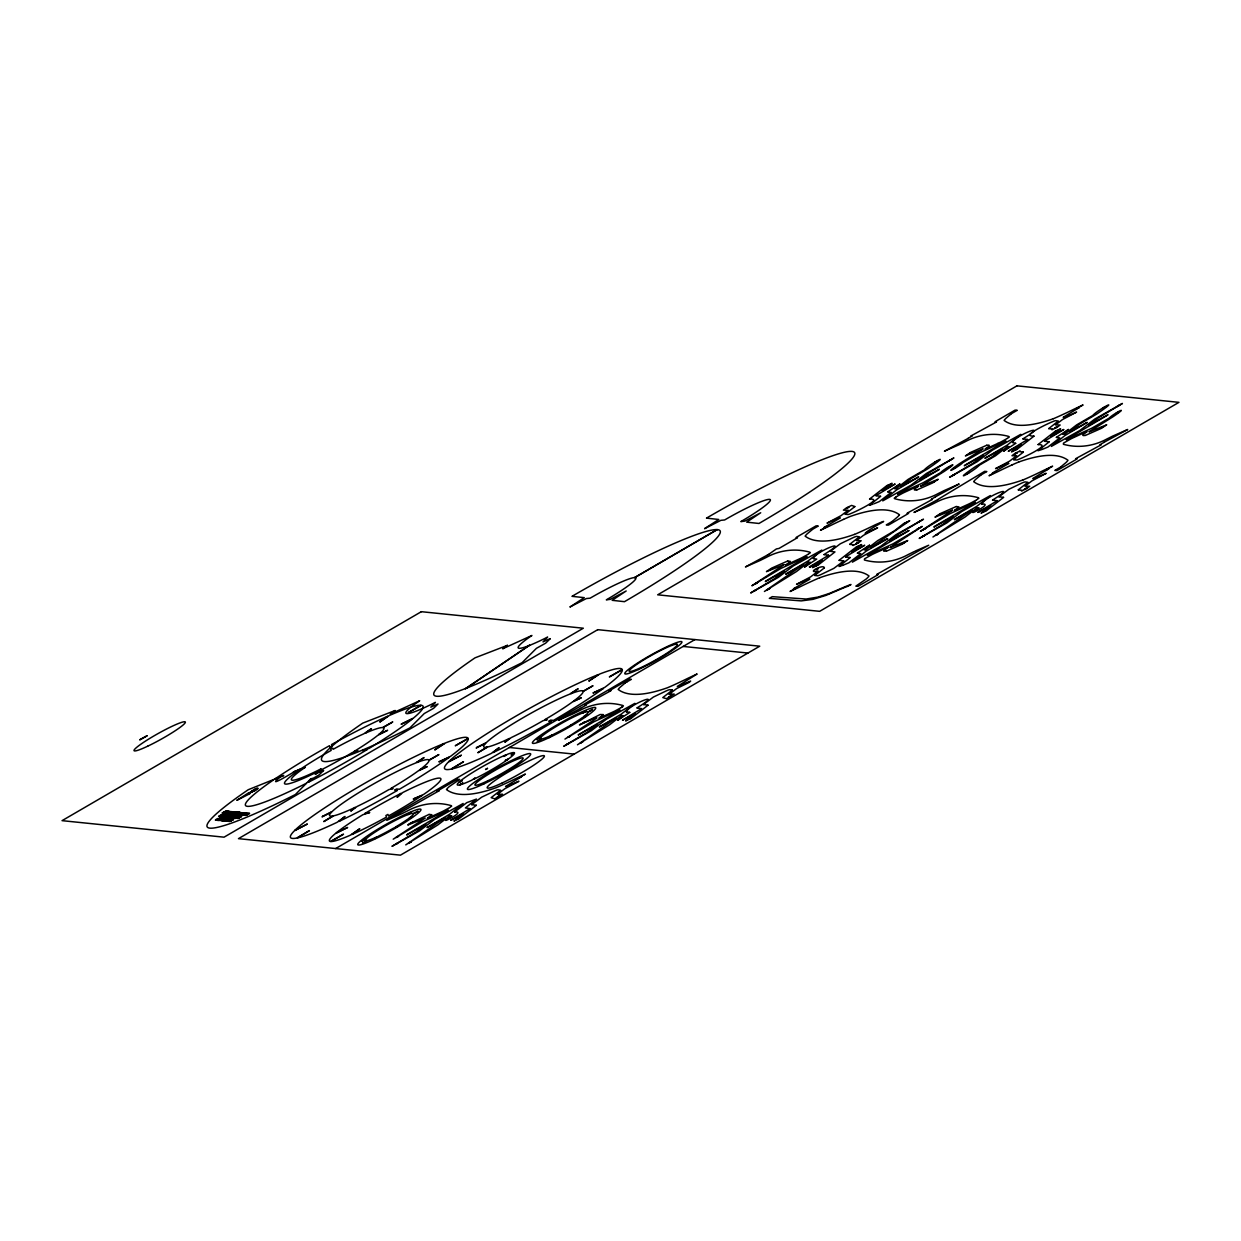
<?xml version="1.0" encoding="UTF-8"?>
<svg xmlns="http://www.w3.org/2000/svg" width="1241" height="1241" viewBox="0 0 1241 1241"><rect width="100%" height="100%" fill="white"/><g stroke="black" fill="none" stroke-linecap="round" stroke-linejoin="round"><path stroke-width="1.5" d="M225.567 811.474L226.141 810.993M785.91 564.934L790.346 561.397L787.771 561.01M804.602 566.997L810.295 562.468M869.46 545.295L863.876 549.67L865.551 549.98L877.682 540.626L894.482 530.791L903.65 523.562L909.746 520.724L870.593 547.684L887.703 538.578L866.001 551.268L852.35 562.157L880.846 546.226L895.878 534.747L923.49 519.203L899.461 533.552L889.673 541.107L908.831 530.574M954.453 510.454L958.89 506.902L956.299 506.53M899.43 514.72C887.005 505.382 864.325 511.432 850.132 516.504A51.781 5.678 -29.2 0 0 843.554 519.374M323.544 770.552L319.061 774.942L309.567 780.325M390.403 713.978L395.134 710.581M550.228 638.619L543.015 641.907L547.638 637.067A48.275 5.29 -29.2 0 1 531.924 635.47L502.667 648.795L507.367 645.32M550.244 638.727L545.637 643.179L536.422 648.329L522.12 662.663A144.809 15.885 -29.2 0 1 474.993 657.854L507.352 645.351M437.127 791.215L457.448 779.239L459.62 779.457L449.599 786.329A25.301 2.777 -29.2 0 0 447.877 787.849L446.853 789.012A29.908 3.289 -29.2 0 0 446.481 789.602C458.906 798.94 481.57 792.906 495.78 787.818A51.781 5.678 -29.2 0 0 502.357 784.948L507.104 782.761A79.067 8.671 -29.2 0 0 516.582 778.2L525.408 774.089L519.064 777.766L521.499 776.726M427.23 827.468L449.537 814.267L463.172 803.47L434.629 819.339L419.598 830.834L391.97 846.331L416.014 832.013L425.803 824.474L406.645 835.007L407.436 834.293L448.172 810.295M585.287 704.81L610.758 690.787M578.322 734.843L619.88 710.193M785.91 574.056L808.217 560.854L821.852 550.058L793.309 565.927L778.355 577.36L750.665 592.95L774.694 578.601L784.483 571.062L765.325 581.595L766.116 580.881L806.852 556.883M939.282 469.424L897.739 494.027M908.846 530.667L867.304 555.285L869.181 554.789M932.332 499.44L907.559 512.952C905.48 513.991 910.847 512.254 907.605 513.96L888.463 525.098L886.291 524.881L892.17 521.515M971.222 435.777L995.996 422.235C998.105 421.149 992.924 422.824 995.965 421.226L1015.107 410.088L1017.263 410.306L1011.415 413.641M954.453 519.56L976.745 506.359L990.38 495.562L961.837 511.447L946.883 522.88L919.193 538.47L943.222 524.121L953.01 516.566L933.868 527.099L934.644 526.386L975.379 502.403M1107.81 414.928L1066.283 439.547M1100.783 445.038L1076.087 458.456C1074.023 459.496 1079.391 457.805 1076.133 459.48L1056.991 470.603L1054.834 470.386L1060.714 467.035M1005.768 441.207L965.079 465.142L964.273 465.763L983.446 455.323L973.673 462.877L949.644 477.227L977.241 461.683L992.273 450.204L1020.816 434.319L1007.196 445.116L984.889 458.317L1002.542 448.746L991.916 456.952L975.659 466.461C948.853 484.781 973.394 471.564 979.397 465.173L995.453 455.804L1007.568 446.45L1009.274 446.62M410.771 823.326L413.113 822.007M413.129 822.1L410.849 823.372M411.019 842.003L408.754 843.135L411.097 841.832M487.449 768.458L485.541 769.513L487.527 768.319M450.762 820.27L469.858 808.729M456.859 819.308L459.201 817.99M459.217 818.083L456.936 819.355M499.471 795.931L497.191 797.218L499.456 795.853M630.924 717.965L628.644 719.237L630.909 717.887M754.931 584.046L757.274 582.743M757.32 582.805L755.024 584.108M771.716 568.766L769.637 569.929L771.793 568.595M756.033 590.002L753.706 591.197L756.017 589.909M767.434 589.723L769.808 588.467L767.512 589.77M823.869 527.518L840.343 517.9L839.335 517.668M848.782 507.197L846.455 508.484L848.766 507.119M809.442 566.858L828.538 555.301M793.433 588.761L809.908 579.144L808.899 578.911M815.539 565.896L817.912 564.639L815.663 565.927M855.794 543.744L858.12 542.426M858.136 542.519L855.871 543.791M950.885 459.728L948.605 461L950.87 459.635M932.767 482.268L935.109 480.95M935.125 481.043L932.844 482.315M949.629 466.895L947.395 468.152L949.613 466.802M953.91 468.322L956.253 467.004M956.268 467.097L953.988 468.369M968.414 454.175L970.757 452.856M970.803 452.918L968.461 454.237M955.012 474.264L952.84 475.505L954.996 474.171M920.434 520.972L918.169 522.244L920.419 520.879M902.331 543.511L904.658 542.193M904.705 542.255L902.409 543.558M919.209 528.108L916.959 529.395L919.178 528.045M966.398 474L968.787 472.743L966.475 474.046M923.475 529.566L925.817 528.247M925.833 528.34L923.552 529.612M924.576 535.507L922.249 536.701L924.561 535.429M935.962 535.243L938.336 533.987L936.04 535.29M1008.421 451.119L1027.517 439.578M992.397 473.023L1008.871 463.405L1007.863 463.188M1017.341 452.686L1015.091 453.973L1017.294 452.624M977.97 512.362L997.066 500.821M984.066 511.401L986.455 510.144L984.144 511.463M1054.757 428.005L1057.146 426.764L1054.881 428.052M1063.677 429.572L1044.612 441.098M1026.679 488.039L1024.399 489.311L1026.664 487.946M1119.413 405.233L1117.133 406.521L1119.398 405.155M1115.799 413.625L1118.141 412.322M1118.157 412.4L1115.892 413.687M409.763 818.346L407.793 819.122A27.581 3.025 -29.2 0 1 395.491 827.018L397.151 826.646L393.506 828.166A27.581 3.025 -29.2 0 1 379.048 835.845L374.704 838.606L377.264 836.698A27.581 3.025 -29.2 0 1 367.414 840.56L362.45 843.275L366.653 840.715A27.581 3.025 -29.2 0 1 366.033 838.963L361.72 841.227L364.047 839.583M409.809 818.393L412.772 816.438M584.511 716.693L582.541 717.484A27.581 3.025 -29.2 0 1 570.224 725.38L571.899 725.008L568.254 726.528A27.581 3.025 -29.2 0 1 553.796 734.207L549.53 736.952M587.536 714.863L584.589 716.74M431.651 814.841L427.276 818.393L440.291 812.514A19.204 2.11 -29.2 0 0 443.347 811.056L449.397 807.751M454.687 811.94L466.771 802.648L476.466 799.08L465.406 807.922L469.936 808.574M451.6 815.911C431.821 828.43 468.524 810.544 454.687 812.048M497.517 794.318L504.792 788.749L518.924 781.241L506.685 786.654M549.422 736.906L552.012 735.06A27.581 3.025 -29.2 0 1 542.162 738.922L537.198 741.637L541.402 739.078A27.581 3.025 -29.2 0 1 540.781 737.325L536.562 739.574L541.386 736.72A27.581 3.025 -29.2 0 1 581.176 713.575L586.078 710.705M603.359 714.723L598.953 718.213L612.015 712.396A19.204 2.11 -29.2 0 0 615.071 710.938L620.934 707.742M626.395 711.822L626.643 711.605C628.287 704.935 666.479 689.717 637.114 707.82M629.745 712.427L617.692 720.323L623.339 715.778L621.632 715.483L609.517 724.837L577.468 744.786L616.606 717.779L599.356 726.978L621.183 714.195L634.88 703.352L606.337 719.237L591.305 730.716L563.74 746.275L587.738 731.911L597.51 724.356L578.368 734.889M783.909 564.795L751.906 585.768L781.023 568.394L803.485 558.062A13.387 1.474 -29.2 0 1 804.975 557.38L806.821 556.744M672.374 690.12L662.803 697.582L666.401 698.714L674.235 694.076L669.24 694.324M669.24 694.2L676.686 688.522L689.019 682.457L690.648 681.123L677.307 686.428L697.116 673.972L688.29 678.098A79.067 8.671 -29.2 0 1 678.827 682.659L674.049 684.861A51.781 5.678 -29.2 0 1 667.441 687.747C653.247 692.788 630.599 698.838 618.204 689.5A29.908 3.289 -29.2 0 1 618.561 688.895L619.585 687.747A25.301 2.777 -29.2 0 1 621.322 686.226L625.433 682.767M845.23 514.131L854.816 506.638M813.367 558.512L813.615 558.295C815.275 551.609 853.296 536.484 824.102 554.494M887.858 491.808L899.973 483.897L894.311 488.411M817.928 571.279L810.683 576.832L796.551 584.34L808.822 578.927M814.794 575.374L824.381 567.882M849.775 544.272L859.361 536.795L856.771 536.407A9.432 1.039 -29.2 0 0 853.125 537.648L840.343 543.775L830.508 551.144M857.422 553.067L869.538 545.156M920.667 486.146L944.339 471.347C964.164 457.712 943.61 469.005 940.694 472.573L923.195 482.718L901.106 492.863A13.387 1.474 -29.2 0 1 899.616 493.546L897.832 494.182M883.794 550.771L888.23 547.203L875.184 553.067A19.204 2.11 -29.2 0 0 872.128 554.525L864.465 558.869L864.434 560.017C879.342 564.128 894.885 561.909 908.241 554.541A41.434 4.545 -29.2 0 0 913.64 551.857L914.043 551.656M890.231 547.405L922.234 526.386L893.039 543.822L870.67 554.106A13.387 1.474 -29.2 0 1 869.181 554.789M982.872 449.056L959.215 463.839C940.244 476.932 958.517 467.081 962.954 462.552L980.359 452.469L1002.449 442.323A13.387 1.474 -29.2 0 1 1003.938 441.641L1005.799 441.005M1009.243 446.76L1003.612 451.181L1015.696 443.363M952.436 510.299L920.45 531.288L949.551 513.898L972.013 503.567A13.387 1.474 -29.2 0 1 973.502 502.884L975.364 502.264M1013.757 459.635L1023.344 452.158M1048.738 428.548L1058.34 421.056L1055.75 420.668A9.432 1.039 -29.2 0 0 1052.089 421.909C1051.81 421.831 1018.489 436.879 1034.017 436.056M981.895 504.032L982.143 503.815C983.818 497.129 1021.824 482.004 992.629 499.999M978.808 508.019C958.952 520.506 995.747 502.698 981.895 504.156M1056.401 437.328L1068.501 429.417L1062.87 433.9M1018.303 489.792L1027.889 482.299L1025.314 481.927A9.432 1.039 -29.2 0 0 1021.653 483.152L1008.871 489.28L999.036 496.648M1089.195 431.666L1112.867 416.852C1132.087 403.759 1113.053 413.842 1109.221 418.093L1091.739 428.223L1069.649 438.368A13.387 1.474 -29.2 0 1 1068.16 439.05L1066.36 439.686M364.063 839.661L366.653 838.358A27.581 3.025 -29.2 0 1 406.428 815.213L411.329 812.343M316.362 773.5L323.513 770.475M227.227 817.338L231.648 815.508M227.941 817.416L229.43 816.33M229.895 815.321L228.065 816.361M228.375 819.122L229.135 819.013M417.938 811.35L413.439 813.801A27.581 3.025 -29.2 0 1 409.034 818.222L412.788 816.5M590.825 710.364L592.593 709.387L591.011 710.643M224.823 813.212L227.91 811.769M227.491 813.476L230.795 811.893M221.751 820.627L225.319 818.626M223.675 820.828L224.109 820.487M230.748 813.817L231.741 813.227M225.552 821.015L228.856 819.432M236.783 814.422L240.087 812.839M239.373 814.685L241.685 813.739M241.25 814.887L244.818 812.886M411.252 812.498L407.793 814.685A27.581 3.025 -29.2 0 1 413.362 813.553L417.984 811.273M586.109 710.767L582.541 713.048A27.581 3.025 -29.2 0 1 588.094 711.915L590.809 710.41M226.219 811.133L224.869 812.048M449.692 807.55L451.693 806.123L451.041 805.564C436.134 801.453 420.59 803.656 407.234 811.04A41.434 4.545 -29.2 0 0 401.836 813.724L386.773 820.348L439.004 790.843M625.448 682.705L627.186 681.728M769.141 554.122L767.465 555.053M812.405 529.395L818.284 526.044L816.128 525.827L796.986 536.95C793.914 538.625 799.064 536.903 797.032 537.958L779.022 548.429L776.37 548.941L769.172 554.029M968.12 438.399L944.417 451.197L959.479 444.573A41.434 4.545 -29.2 0 1 964.893 441.874C978.249 434.521 993.777 432.302 1008.685 436.413L1009.336 436.972L1007.413 438.368M935.419 496.819L959.138 483.99L944.075 490.614A41.434 4.545 -29.2 0 1 938.661 493.313C925.305 500.666 909.777 502.884 894.87 498.773L894.218 498.215L896.514 496.586M937.669 499.642L913.981 512.44L929.044 505.816A41.434 4.545 -29.2 0 1 934.457 503.117C947.814 495.764 963.342 493.546 978.249 497.657L978.901 498.215L976.791 499.735M980.948 474.915L986.828 471.549L984.656 471.332L937.715 499.549M1103.947 442.339L1127.681 429.495L1112.603 436.134A41.434 4.545 -29.2 0 1 1107.189 438.833C1093.848 446.186 1078.305 448.404 1063.413 444.294L1063.444 443.146L1071.092 438.787A19.204 2.11 -29.2 0 1 1074.148 437.328L1086.34 431.744C1090.296 430.487 1077.622 436.661 1085.363 435.42M529.535 645.273L465.375 688.786L529.519 645.18M390.434 714.056L419.706 700.731A48.275 5.29 -29.2 0 0 435.42 702.344L430.782 707.168L438.026 703.988L433.559 708.347L424.282 713.528L409.902 727.924A144.809 15.885 -29.2 0 1 362.76 723.115L395.103 710.504M248.51 793.402L247.564 794.162L249.829 793.216M249.953 793.651L236.814 800.336L248.293 793.061M236.721 816.128L236.1 816.423M222.666 812.948L223.458 812.529M216.694 820.068L217.454 819.665M225.304 820.906L229.461 819.262M471.797 804.571L481.663 797.187L494.445 791.06A9.432 1.039 -29.2 0 1 498.091 789.819L500.681 790.207L491.126 797.668L494.694 798.832L502.527 794.193L497.517 794.442M476.265 805.378L459.061 818.703L453.911 821.077L463.591 813.584L450.778 820.332M869.631 498.975L886.85 485.619L892.077 483.307L882.32 490.753L895.133 484.006L876.084 495.593M880.521 496.4L869.445 505.258L873.028 504.125M643.505 704.469L653.371 697.07L666.153 690.942A9.432 1.039 -29.2 0 1 669.814 689.717L672.405 689.98M647.973 705.26L630.785 718.601L625.573 720.943L635.314 713.466L622.486 720.214L641.581 708.611L637.005 707.99M839.18 560.218L856.414 546.878L861.642 544.551L851.884 551.997L864.698 545.249L845.664 556.806M843.647 561.025L833.812 568.394L821.03 574.521A9.432 1.039 -29.2 0 1 817.385 575.762L814.779 575.498M850.069 557.659L839.009 566.501L842.748 565.322M1023.018 438.802C1052.275 420.761 1014.223 435.886 1012.578 442.572L1015.696 443.254M1033.908 436.227L1016.72 449.552L1011.477 451.879L1021.25 444.433L1008.421 451.181M1038.159 444.495L1055.377 431.139L1060.621 428.828L1050.848 436.274L1063.661 429.526M1049.048 441.92L1037.972 450.762L1042.223 449.397M1003.504 497.455L986.269 510.811L981.042 513.122L990.814 505.676L977.986 512.424M228.111 813.01L230.438 811.986M224.357 820.472L226.638 819.324M226.234 820.658L225.846 820.332M237.465 814.065L240.351 812.436M239.218 816.764L240.196 816.485M245.253 813.103L244.555 813.305M240.707 813.894L241.995 813.429L238.955 814.313L240.816 813.724L239.73 813.956M222.155 815.027L222.868 814.639L221.875 815.011M253.117 790.377L251.582 791.556L255.537 788.873M225.257 812.871L227.724 811.754M220.898 819.355L221.906 818.734M226.327 816.051L227.77 815.213M228.018 820.084L229.244 819.355M232.858 813.848L235.837 812.157M228.391 821.123L229.476 820.425M234.487 817.881L235.681 817.121M242.274 814.81L244.105 813.46M228.608 816.78L227.848 817.028L230.935 815.756M229.073 816.78L228.003 817.524M225.878 812.591L227.212 812.219M234.022 812.25L234.316 811.816M226.979 819.246L225.117 819.851M231.617 813.181L233.603 812.39L230.826 813.941M242.197 814.329L243.391 813.522M236.721 817.912L239.172 816.95L237.155 817.617M217.361 819.246L220.153 818.114M219.207 818.858L216.772 820.223M237.279 814.049L238.924 813.057M241.731 814.499L243.701 813.724L241.39 814.996M228.096 812.312L229.601 811.49M219.285 818.61L219.967 818.176L216.043 820.13M231.664 812.669L233.153 811.847M221.705 819.386L222.822 818.408M218.23 818.517L217.454 818.579M395.631 844.175L397.384 843.384L395.832 844.051M239.125 817.074L237.915 817.276L239.87 816.252M225.815 816.873L226.855 816.361M229.182 817.602L232.408 815.523L228.391 817.524L230.004 817.695M244.26 815.275C251.985 811.009 241.53 815.539 244.508 815.306M239.234 812.343C228.825 818.548 247.006 808.76 236.969 813.91L239.389 812.374L238.396 812.669M896.219 496.772L902.564 493.282A19.204 2.11 -29.2 0 1 905.62 491.824L917.813 486.224C921.768 484.952 909.126 491.126 916.82 489.9M808.248 554.215L810.373 552.71L809.706 552.136C794.814 548.026 779.255 550.244 765.914 557.612A41.434 4.545 -29.2 0 0 760.5 560.312L745.453 566.935L767.388 555.068M1007.227 438.476L1001.006 441.905A19.204 2.11 -29.2 0 1 997.95 443.363M621.989 707.075C619.306 708.549 625.34 705.695 622.749 705.446C607.842 701.336 592.298 703.554 578.942 710.922A41.434 4.545 -29.2 0 0 573.544 713.606L558.481 720.23L580.416 708.378M228.375 819.836L226.281 820.161M807.891 554.448L802.027 557.643A19.204 2.11 -29.2 0 1 798.971 559.102L785.956 564.965M976.434 499.952L970.571 503.148A19.204 2.11 -29.2 0 1 967.499 504.606L954.484 510.485M235.263 817.478L234.983 817.23M243.05 814.406L242.802 813.848M230.888 815.926L229.476 816.625M223.83 820.937L228.437 818.936M216.725 819.246L215.856 819.649M228.266 812.902L229.632 812.11M229.554 817.648L232.176 816.004L229.399 817.633M235.402 818.238L238.039 816.609M223.07 820.115L224.637 819.013M246.401 814.763L248.34 813.274M238.675 817.121L237.155 817.943M226.033 816.733L229.88 815.228M230.64 815.895L231.633 815.399M219.192 818.982L217.439 819.944M229.632 820.441L231.369 819.432M227.072 812.281L224.947 813.336M229.74 812.56L227.63 813.6M225.924 819.898L225.179 820.332M239.032 813.507L236.922 814.546M239.637 813.91L241.855 812.622M239.947 813.832L242.957 812.7M229.259 812.436L231.059 811.49M232.3 812.777L233.417 812.172L232.517 812.762M232.998 812.886L231.54 813.538M227.32 819.96L228.22 819.386M248.727 793.154L251.721 791.417M252.497 790.858L255.196 789.245M254.994 789.462L257.197 788.175M248.029 793.806L257.104 788.407M247.579 794.162L251.97 791.603M253.242 791.013L257.352 788.516M249.394 793.356L251.985 791.913M253.614 790.982L258.252 788.361M254.932 790.564L256.794 789.4M227.367 811.133L223.132 813.119L227.972 811.195L224.218 813.227M223.458 814.608L219.781 816.656L222.558 815.353M215.329 820.053L216.105 819.51M227.925 812.7L226.591 813.476L230.019 811.412M221.487 816.826L225.024 814.763L220.479 816.718M222.155 816.888L225.49 814.841M222.806 816.95L226.498 814.918M233.091 812.126L231.989 812.7M226.374 816.314L224.9 817.167L228.251 815.089M226.932 815.989L227.708 815.446M223.147 818.44L219.626 820.503M220.34 820.565L223.628 818.486M227.491 816.299L229.368 815.213L226.886 816.547M221.301 820.673L224.838 818.61L224.094 818.951M233.029 814.127L236.721 812.095M223.24 820.859L226.777 818.812L223.938 820.13M229.244 817.617L233.541 815.632L229.849 817.679L232.641 816.051M227.925 818.92L224.388 820.984M239.156 812.343L235.03 814.344L236.054 814.034M230.966 817.788L234.316 815.74M235.169 816.206L232.238 817.912M226.87 821.232L227.91 820.937M233.339 817.695L234.751 816.873M231.338 819.68L228.871 821.03M228.546 821.402L231.803 819.324M237.465 816.175L234.968 817.788M241.142 816.407L237.481 818.455M243.22 815.166L246.168 813.46M244.353 815.29L247.89 813.227M244.973 815.353L248.2 813.879M968.151 438.29L972.246 435.917L971.253 435.808M935.404 496.881L931.324 499.27L932.317 499.363M335.659 848.565L694.944 639.58M627.232 681.728L631.328 679.339L629.171 679.122L608.897 691.035L610.712 690.725M1103.947 442.401L1099.852 444.774L1100.845 444.883M226.451 812.25L228.732 811.443M235.976 817.059L237.419 816.438M226.576 816.826L228.685 816.578M238.474 813.429L239.063 813.103M235.169 817.136L236.162 816.95L235.076 817.074M241.08 813.693L242.259 813.088M227.599 819.51L228.949 819.51M222.682 813.103L224.466 812.281M224.264 812.281L223.458 812.684M590.887 710.659L588.187 712.163A27.581 3.025 -29.2 0 1 583.782 716.584L587.52 714.8M246.897 814.794L249.612 813.413M939.096 514.999C942.26 513.029 936.164 516.147 938.972 515.077M235.557 818.253L239.947 816.609M240.956 814.143L239.482 814.81M222.139 818.331C210.055 825.281 229.135 813.351 219.161 819.82C228.809 814.949 215.282 821.992 220.107 819.96M231.043 817.803L235.061 815.787L230.407 817.726L231.4 817.431M229.414 821.495L233.432 819.494L229.182 821.48L232.874 819.432L230.035 820.751M235.837 816.268L237.202 816.299M914.85 551.237L928.702 545.233L877.123 574.195C875.169 575.235 880.272 573.528 877.294 575.126L858.027 586.341L855.856 586.124L865.877 579.252A25.301 2.777 -29.2 0 0 867.599 577.717L868.622 576.569A29.908 3.289 -29.2 0 0 868.995 575.964C856.569 566.641 833.905 572.675 819.696 577.748M221.1 815.973C227.32 812.855 219.176 817.105 221.1 816.78L223.535 817.028L227.072 814.98C216.88 821.278 234.72 811.335 224.9 816.547L227.32 814.996L222.868 816.562M226.11 812.964L225.319 813.351L226.715 812.653M218.912 820.425L219.967 819.898M234.502 813.476L237.341 812.157L233.804 814.205C247.161 807.286 226.234 819.355 236.271 812.048M235.961 812.855L232.719 814.096M225.397 819.51L222.62 820.797L226.157 818.75M231.493 820.13L228.251 821.371M227.413 811.614L228.406 811.211M225.397 816.594L224.357 817.121L225.738 816.423M225.691 821.123L227.506 820.549M238.117 817.835L236.783 818.377L238.179 817.695M222.651 820.425L221.891 820.735M225.552 820.673L226.529 820.658M997.935 443.363L985.742 448.963C981.988 450.157 994.351 444.123 986.735 445.271M253.35 790.719L254.343 790.253M251.768 791.82L254.824 790.47M251.535 792.115L255.103 790.501M843.57 519.359L838.807 521.561A79.067 8.671 -29.2 0 0 829.329 526.122L820.503 530.248L826.847 526.556L824.489 527.58M226.746 817.183L227.739 816.454M1012.113 464.879L1007.335 467.081A79.067 8.671 -29.2 0 0 997.873 471.642L989.046 475.753L995.375 472.076L992.986 473.116M794.054 588.839L796.412 587.8L790.067 591.492L798.894 587.365A79.067 8.671 -29.2 0 1 808.372 582.805L813.134 580.617A51.781 5.678 -29.2 0 1 819.743 577.717M226.56 819.215L227.258 818.827M834.883 591.088L845.99 586.373A53.549 5.879 -29.2 0 1 850.178 584.775L851 584.495L848.053 586.202A60.406 6.624 -29.2 0 0 842.794 588.218L830.027 593.679A53.766 5.895 -29.2 0 1 825.591 595.509L812.948 599.356L801.205 600.892L769.327 598.364L772.274 596.657L806.107 599.031L818.114 597.061L828.864 593.601M834.107 591.414L833.332 591.755A54.883 6.019 -29.2 0 1 828.848 593.617M228.127 817.012L227.336 817.447M1079.143 407.575L1076.707 408.63L1083.052 404.938L1074.225 409.065A79.067 8.671 -29.2 0 1 1064.762 413.625L1059.985 415.813A51.781 5.678 -29.2 0 1 1053.376 418.713M1048.707 468.819L1046.272 469.874L1052.616 466.182L1043.79 470.308A79.067 8.671 -29.2 0 1 1034.327 474.869L1029.549 477.071A51.781 5.678 -29.2 0 1 1022.941 479.957M295.048 771.328C291.108 773.608 265.667 788.997 279.861 777.3M1053.423 418.682C1039.229 423.755 1016.55 429.789 1004.14 420.466A29.908 3.289 -29.2 0 1 1004.496 419.861L1005.52 418.698A25.301 2.777 -29.2 0 1 1007.258 417.178L1011.368 413.734M1018.675 462.024C1032.869 456.936 1055.548 450.902 1067.958 460.24A29.908 3.289 -29.2 0 1 1067.601 460.83L1066.577 461.993A25.301 2.777 -29.2 0 1 1064.84 463.514L1060.714 466.957M854.46 534.406C840.25 539.494 817.586 545.528 805.161 536.19A29.908 3.289 -29.2 0 1 805.518 535.6L806.541 534.437A25.301 2.777 -29.2 0 1 808.279 532.916L812.405 529.473M1022.987 479.926C1008.793 484.998 986.114 491.048 973.704 481.71A29.908 3.289 -29.2 0 1 974.061 481.105L975.085 479.957A25.301 2.777 -29.2 0 1 976.807 478.437L980.933 474.977M580.509 708.363L586.31 704.95L585.318 704.857M874.191 503.706L879.373 501.535L891.224 492.398L887.858 491.932M1042.549 449.273L1047.916 447.055L1059.752 437.918L1056.386 437.452M843.415 565.074L848.937 562.778L860.789 553.641L857.422 553.176M810.295 566.982L822.271 560.156L812.514 567.602L818.331 564.934L834.96 551.935L830.4 551.314M438.911 790.874L437.158 791.262M916.975 489.885L932.658 482.92L938.18 479.305L920.667 486.27M865.411 533.227L877.604 527.828L863.457 535.336L856.445 540.688L861.176 540.75L858.167 543.046L852.986 545.513L853.405 544.768L849.775 544.396M956.222 506.53L940.461 513.51L934.969 517.156L952.467 510.16M886.539 551.128L902.223 544.178L907.729 540.549L890.216 547.514M595.37 717.794L579.454 724.915L600.132 714.521L603.39 714.583M429.014 814.422L408.972 823.915L407.762 825.063L425.26 818.052L393.226 839.18L422.343 821.806L444.805 811.474A13.387 1.474 -29.2 0 1 446.295 810.792L448.141 810.156M1064.344 417.503L1076.583 412.09L1062.436 419.598L1055.424 424.949L1060.155 425.011L1057.146 427.307L1051.949 429.774L1052.368 429.029L1048.738 428.657M1085.472 435.405L1101.186 428.44L1106.708 424.825L1089.195 431.79M1007.785 463.188L995.561 468.633L1009.662 461.094L1016.674 455.742L1011.989 455.711L1014.952 453.384L1020.149 450.917L1019.73 451.662L1023.36 452.034M839.257 517.683L827.018 523.128L841.134 515.589L848.146 510.237L843.399 510.144L846.424 507.879L851.605 505.413L854.816 506.514M1033.908 478.747L1046.147 473.333L1032 480.841L1024.973 486.193L1029.704 486.255L1026.71 488.551L1021.514 491.017L1021.932 490.273L1018.303 489.916M787.694 561.01L771.933 567.99L766.442 571.651L783.924 564.639M986.657 445.286L970.912 452.251L965.405 455.912L982.903 448.916M804.649 567.028L816.733 559.102L813.367 558.636M1079.205 407.56L1063.211 417.286L1064.235 417.519M1107.794 414.835L1088.636 425.368L1098.425 417.829L1122.422 403.449L1094.857 419.008L1079.732 430.549L1051.329 446.419L1064.902 435.575L1087.209 422.374L1069.556 431.961L1080.12 423.786L1096.439 414.23C1124.036 395.367 1097.308 410.073 1092.7 415.518L1076.645 424.887L1064.53 434.257L1062.823 434.071M1022.941 438.957L1027.595 439.423M1044.503 441.269L1049.157 441.749M1038.081 444.65C1053.082 443.968 1020.878 458.658 1019.993 458.782A9.432 1.039 -29.2 0 1 1016.348 460.023L1013.757 459.759M1048.754 468.803L1032.776 478.53L1033.784 478.762M939.266 469.331L920.108 479.848L929.897 472.309L953.895 457.929L926.313 473.504L911.204 485.045L882.739 500.868L896.374 490.071L918.681 476.87L901.028 486.441L911.577 478.266L927.911 468.726C955.291 449.971 929.121 464.32 924.173 470.013L908.117 479.367L895.986 488.737L894.28 488.566M998.927 496.819L1003.581 497.3M992.505 500.201L997.143 500.666M875.975 495.764L880.614 496.229M978.839 507.864L977.132 507.693L965.017 517.047L932.953 536.996L972.106 509.989L954.484 519.622M869.553 499.13C885.221 498.153 851.838 513.355 851.466 513.278A9.432 1.039 -29.2 0 1 847.82 514.503L845.23 514.239M892.186 521.453L896.312 517.993A25.301 2.777 -29.2 0 0 898.05 516.473L899.058 515.325A29.908 3.289 -29.2 0 0 899.43 514.72M865.256 533.242C870.019 527.937 896.948 515.449 875.262 524.788A79.067 8.671 -29.2 0 1 865.784 529.349L861.021 531.551A51.781 5.678 -29.2 0 1 854.413 534.437M883.794 550.895L886.384 551.159M823.977 554.68L828.616 555.161M845.54 557.007L850.178 557.473M839.102 560.374L843.756 560.854M810.311 562.359L808.605 562.173L796.474 571.543L764.425 591.476L803.563 564.469L785.956 574.102M824.381 567.773C823.543 563.631 805.006 573.668 817.959 571.139M809.458 566.904L810.233 566.982M683.155 646.437L747.951 653.045M643.427 704.609L648.081 705.09M626.395 711.946L629.761 712.287M595.447 717.794L596.968 717.95L564.95 739.078L594.067 721.688L616.513 711.357A13.387 1.474 -29.2 0 1 618.002 710.674L619.864 710.054M509.415 747.501L574.211 754.094M521.546 776.711L505.568 786.437L506.576 786.654M471.72 804.726L476.373 805.207M451.631 815.771L449.925 815.601L437.871 824.908L405.745 844.888L444.883 817.881L427.276 827.514M429.091 814.422L431.682 814.685M229.228 811.335L226.017 813.413M233.587 811.769L230.143 813.832L231.384 813.057M234.844 811.909L231.462 813.972M241.188 812.576L237.295 814.561L238.288 814.267M225.21 811.335L222.046 813.01M229.445 811.754L228.437 812.343M230.935 811.909L232.145 811.63L228.375 813.662M232.362 812.064C234.596 810.59 227.212 814.841 230.019 813.413M245.144 813.367L242.755 814.717M245.78 813.429L246.99 813.134L242.135 815.058M231.571 812.514L230.981 812.855M233.618 812.731C238.955 810.125 228.747 816.035 233.013 813.072M237.605 813.134L237.015 813.476M237.9 816.082L234.347 818.129M240.692 816.361L241.685 816.469L237.993 818.502L240.552 816.764M221.612 814.825C223.845 813.351 216.477 817.602 219.269 816.19M235.402 816.237L236.255 815.911L232.719 817.974M220.836 815.29L220.231 815.632M229.942 819.138L230.997 819.246L226.591 821.201L230.252 819.572M223.256 819.432L222.651 819.774M229.461 820.022L228.871 820.379M1012.082 464.894A51.781 5.678 -29.2 0 1 1018.721 461.993M306.403 783.273A101.715 11.169 -29.2 0 1 273.501 779.922M318.239 771.39A56.884 6.236 -29.2 0 1 299.95 769.529M570.131 606.896L586.357 598.55L590.127 598.178A43.094 4.731 -29.2 0 1 635.035 577.592A43.094 4.731 -29.2 0 1 606.322 599.837L610.37 599.341L626.193 590.98L612.185 600.318L624.471 601.683A139.644 15.326 -29.2 0 0 717.5 529.628A139.644 15.326 -29.2 0 0 571.977 596.332L584.263 597.65L570.131 606.896M704.64 528.682L720.866 520.336L724.635 519.963A43.094 4.731 -29.2 0 1 769.544 499.378A43.094 4.731 -29.2 0 1 740.83 521.608L744.879 521.111L760.702 512.766L746.694 522.151L758.98 523.469A139.644 15.326 -29.2 0 0 851.993 451.414A139.644 15.326 -29.2 0 0 706.486 518.117L718.772 519.483L704.717 528.526M139.845 739.76L147.043 735.804L139.845 739.76M396.282 837.442L398.64 836.217L396.329 837.396M568.006 737.325L570.348 736.099L568.037 737.294M582.51 723.177L584.868 721.952L582.51 723.177M566.749 744.491L569.107 743.266L566.827 744.414M580.493 743.002L582.851 741.777L580.524 742.956M668.852 697.023L671.21 695.798L668.852 697.023M816.004 569.635L818.362 568.425L816.051 569.603M886.695 486.255L889.052 485.029L886.695 486.255M856.259 547.498L858.617 546.273L856.259 547.498M934.799 462.412L937.157 461.187L934.845 462.381M904.363 523.655L906.721 522.43L904.363 523.655M1014.533 450.126L1016.891 448.901L1014.564 450.095M1055.238 431.759L1057.596 430.534L1055.238 431.759M1103.342 407.932L1105.7 406.707L1103.373 407.886M1101.325 427.742L1103.497 426.687L1101.403 427.664M310.312 779.332L295.405 794.519A144.809 15.885 -29.2 0 1 248.262 789.71L283.739 775.47L275.006 778.898A101.715 11.169 -29.2 0 1 329.486 745.701L330.044 747.253L332.061 746.136L331.518 744.569A101.715 11.169 -29.2 0 1 387.704 716.228L379.793 722.045L389.302 715.514A101.715 11.169 -29.2 0 1 420.901 705.276L408.242 712.644L421.335 705.322A101.715 11.169 -29.2 0 1 413.548 717.996L401.122 724.217L412.601 718.756A101.715 11.169 -29.2 0 1 369.089 748.401L362.279 750.541L367.212 749.548A101.715 11.169 -29.2 0 1 308.326 782.295L312.236 778.371L310.312 779.332M320.923 768.939L315.23 774.4L320.178 770.413A56.884 6.236 -29.2 0 0 352.273 752.558L357.935 750.665L354.135 751.425A56.884 6.236 -29.2 0 0 377.853 735.277L387.626 730.297L378.8 734.501A56.884 6.236 -29.2 0 0 383.035 727.598L392.761 721.936L382.6 727.552A56.884 6.236 -29.2 0 0 365.381 733.136L371.462 728.653L363.784 733.834A56.884 6.236 -29.2 0 0 333.162 749.285L332.743 748.09L330.726 749.207L331.145 750.417A56.884 6.236 -29.2 0 0 301.439 768.505L293.233 772.166L305.208 767.326A48.275 5.29 -29.2 0 0 320.923 768.939M307.163 824.117L294.195 830.974A101.715 11.169 -29.2 0 0 296.677 838.063L309.428 830.601L297.452 837.908A101.715 11.169 -29.2 0 0 337.195 822.271L344.998 816.469L338.995 821.433A101.715 11.169 -29.2 0 0 397.415 790.408L394.638 790.114L396.608 788.966L399.4 789.26A101.715 11.169 -29.2 0 0 449.164 757.351L438.895 761.865L450.39 756.436A101.715 11.169 -29.2 0 0 468.198 738.581L455.261 745.779L468.121 738.333A101.715 11.169 -29.2 0 0 445.643 742.878L434.722 749.936L444.294 743.421A101.715 11.169 -29.2 0 0 294.815 830.353L307.163 824.117M322.691 816.299L322.071 816.904L331.564 812.11A56.884 6.236 -29.2 0 0 332.929 815.973L323.715 821.589L333.689 815.818A56.884 6.236 -29.2 0 0 355.36 807.302L350.753 811.102L357.144 806.448A56.884 6.236 -29.2 0 0 388.991 789.54L393.118 788.609L390.977 788.392A56.884 6.236 -29.2 0 0 418.093 771.002L427.214 766.628L419.334 770.103A56.884 6.236 -29.2 0 0 429.029 760.361L438.911 754.59L428.952 760.112A56.884 6.236 -29.2 0 0 416.697 762.595L424.065 757.584L415.347 763.137A56.884 6.236 -29.2 0 0 332.185 811.505L322.691 816.299M401.014 793.402L397.104 797.327L402.937 792.441A63.787 6.996 -29.2 0 1 423.476 794.535L413.253 798.987L421.987 795.543A63.787 6.996 -29.2 0 1 388.48 815.973L387.937 814.406L385.904 815.523L386.463 817.09A63.787 6.996 -29.2 0 1 351.901 834.526L359.797 828.709L350.303 835.224A63.787 6.996 -29.2 0 1 330.866 841.522L343.524 834.169L330.432 841.491A63.787 6.996 -29.2 0 1 335.225 833.688L347.635 827.468L336.156 832.928A63.787 6.996 -29.2 0 1 362.93 814.685L369.725 812.56L364.792 813.553A63.787 6.996 -29.2 0 1 401.014 793.402M461.264 755.273L448.296 762.114A101.715 11.169 -29.2 0 0 450.778 769.203L463.529 761.741L451.553 769.048A101.715 11.169 -29.2 0 0 491.296 753.411L499.099 747.625L493.096 752.573A101.715 11.169 -29.2 0 0 551.516 721.548L548.739 721.254L550.709 720.106L553.486 720.4A101.715 11.169 -29.2 0 0 603.25 688.491L592.981 693.005L604.491 687.576A101.715 11.169 -29.2 0 0 622.299 669.721L609.347 676.919L622.222 669.473A101.715 11.169 -29.2 0 0 599.744 674.018L588.808 681.076L598.379 674.561A101.715 11.169 -29.2 0 0 448.916 761.493L461.264 755.273M476.792 747.439L476.172 748.044L485.665 743.25A56.884 6.236 -29.2 0 0 487.015 747.113L477.816 752.729L487.791 746.958A56.884 6.236 -29.2 0 0 509.462 738.442L504.839 742.242L511.245 737.588A56.884 6.236 -29.2 0 0 543.093 720.68L547.203 719.749L545.063 719.532A56.884 6.236 -29.2 0 0 572.194 702.142L581.315 697.768L573.42 701.243A56.884 6.236 -29.2 0 0 583.13 691.501L592.996 685.73L583.053 691.268A56.884 6.236 -29.2 0 0 570.798 693.735L578.151 688.724L569.433 694.277A56.884 6.236 -29.2 0 0 486.286 742.645L476.792 747.439M462.179 780.651L458.27 782.931A32.747 3.599 -29.2 0 0 459.015 785.057L462.986 782.947L459.79 784.901A32.747 3.599 -29.2 0 0 471.704 780.201L475.101 778.029L473.504 779.364A32.747 3.599 -29.2 0 0 491.033 770.056L493.003 768.908A32.747 3.599 -29.2 0 0 507.941 759.337L505.196 760.531L509.167 758.422A32.747 3.599 -29.2 0 0 514.503 753.07L511.059 754.978L514.426 752.822A32.747 3.599 -29.2 0 0 507.678 754.187L503.768 756.452L506.328 754.714A32.747 3.599 -29.2 0 0 458.875 782.311L462.179 780.651M219.3 816.454L222.061 815.213L219.3 816.454M243.391 812.777L240.149 814.856L243.391 812.777M221.115 818.238L217.113 820.239L221.115 818.238M223.597 815.182L222.17 815.942L223.597 815.182M220.215 818.703L218.788 819.463L220.215 818.703M231.493 815.989L230.081 816.749L231.493 815.989M237 812.684L235.573 813.444L237 812.684M234.161 816.268L232.734 817.012L234.161 816.268M232.532 819.96L231.105 820.704L232.532 819.96M246.587 813.662L245.175 814.422L246.587 813.662M249.177 813.367L245.718 815.43L249.177 813.367M238.877 816.175L236.597 817.602C249.689 810.947 225.366 823.574 238.877 816.175M225.304 819.867L226.343 819.184L225.381 819.82M421.335 611.689L62.05 820.658L224.047 837.179L583.332 628.21L421.335 611.689M717.158 529.612L634.678 577.577L717.158 529.612M242.321 812.669L240.242 813.863L242.476 812.684M237.248 816.02L233.711 818.067L237.248 816.02M597.743 629.668L238.458 838.652L400.455 855.158L759.74 646.189L597.743 629.668M1016.953 385.842L657.668 594.811L819.665 611.332L1178.95 402.348L1016.953 385.842M147.679 746.198A29.303 3.211 -29.2 0 0 185.359 722.091A29.303 3.211 -29.2 0 0 146.19 740.644A29.303 3.211 -29.2 0 0 147.679 746.198M484.13 783.754A36.206 3.971 -29.2 0 0 530.683 754.001A36.206 3.971 -29.2 0 0 482.284 776.913A36.206 3.971 -29.2 0 0 484.13 783.754M487.682 780.853A27.581 3.025 -29.2 0 0 523.144 758.173A27.581 3.025 -29.2 0 0 486.27 775.641A27.581 3.025 -29.2 0 0 487.682 780.853M502.279 782.931A32.747 3.599 -29.2 0 0 544.396 756.002A32.747 3.599 -29.2 0 0 500.619 776.726A32.747 3.599 -29.2 0 0 502.279 782.931M374.41 839.273A36.206 3.971 -29.2 0 0 420.963 809.504A36.206 3.971 -29.2 0 0 372.579 832.432A36.206 3.971 -29.2 0 0 374.41 839.273M640.713 667.689A27.581 3.025 -29.2 0 0 677.415 644.637A27.581 3.025 -29.2 0 0 641.752 661.127A27.581 3.025 -29.2 0 0 640.713 667.689M638.355 669.535A32.747 3.599 -29.2 0 0 681.93 642.171A32.747 3.599 -29.2 0 0 639.596 661.748A32.747 3.599 -29.2 0 0 638.355 669.535M549.158 737.635A36.206 3.971 -29.2 0 0 595.711 707.866A36.206 3.971 -29.2 0 0 547.328 730.778A36.206 3.971 -29.2 0 0 549.158 737.635"/></g></svg>
